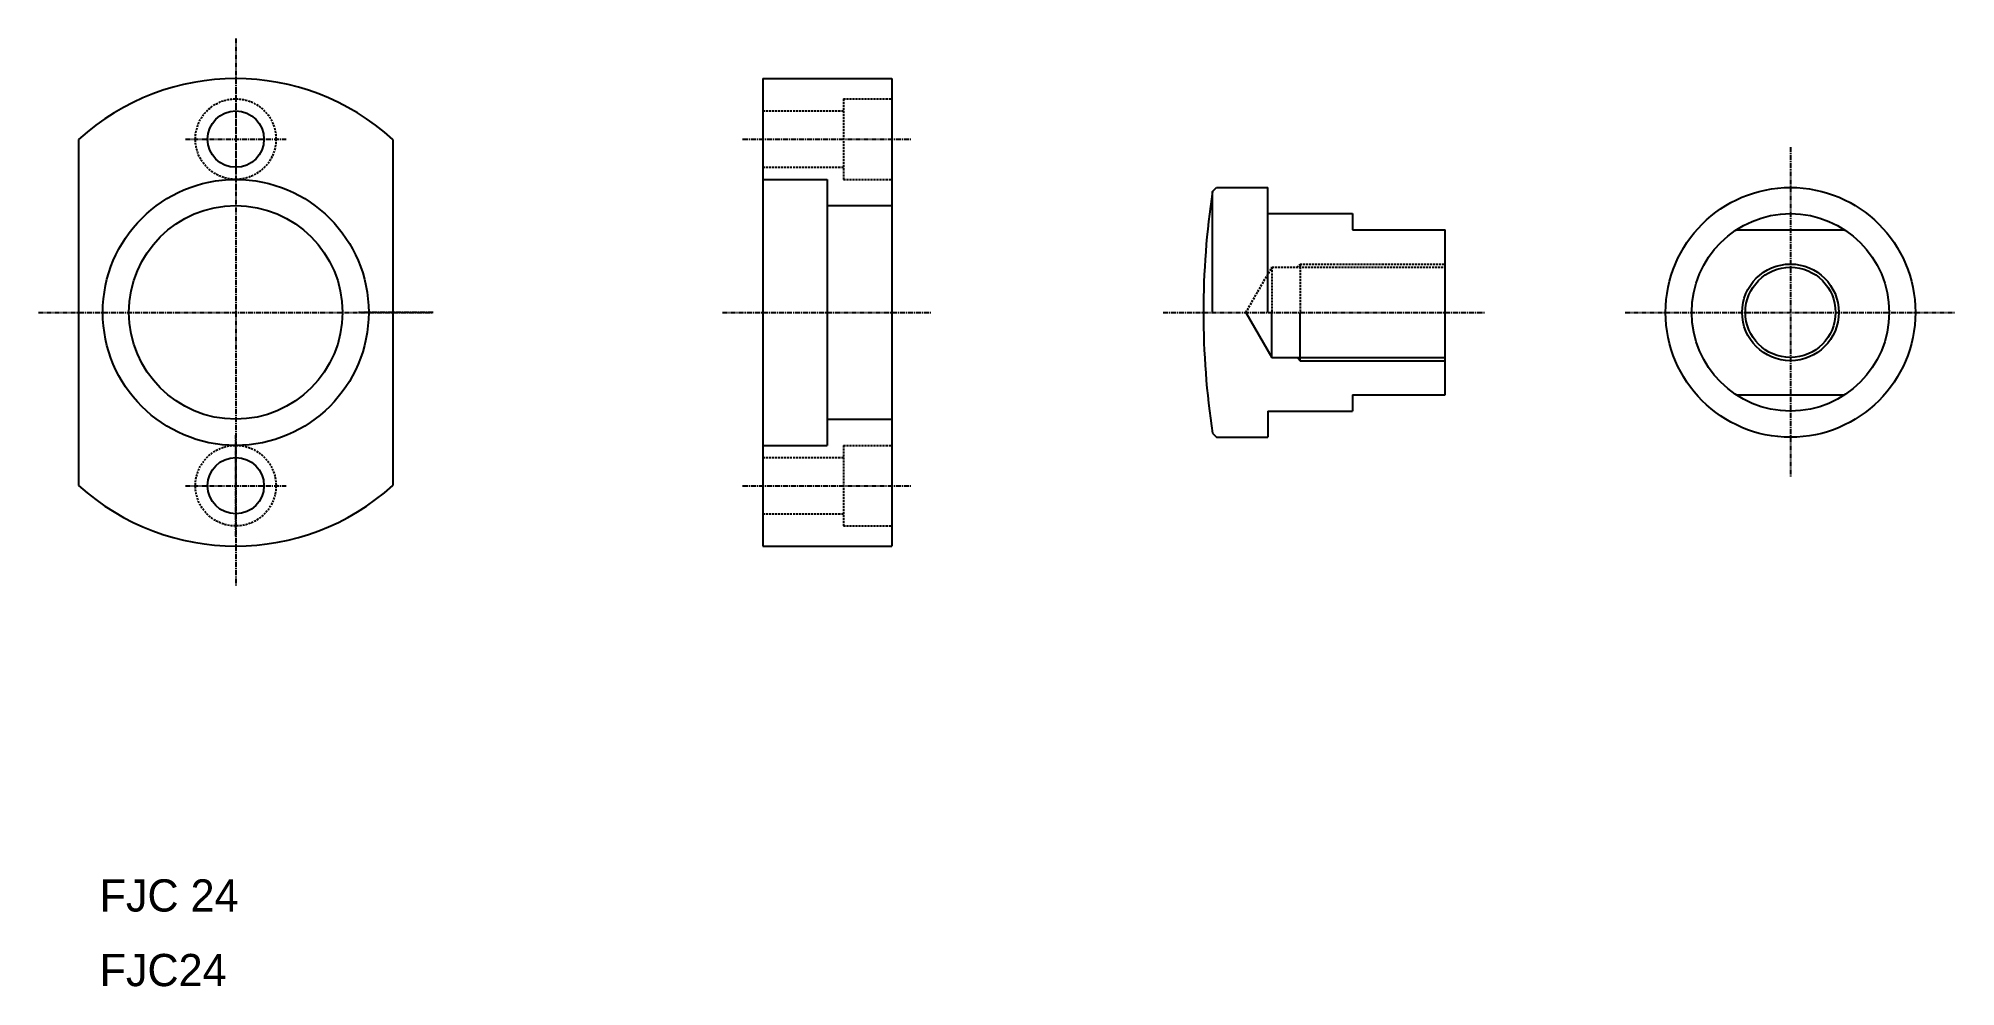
# Model space of a CAD drawing. Extents: x 350 to 826, y 344 to 579.
import ezdxf

# ---------------------------------------------------------------- set-up
doc = ezdxf.new("R2010")
doc.units = 0
doc.linetypes.add('CENTER', pattern=[2, 1.25, -0.25, 0.25, -0.25])
doc.linetypes.add('DASHED', pattern=[0.75, 0.5, -0.25])
doc.layers.get('0').update_dxf_attribs({"linetype": 'CONTINUOUS'})
doc.layers.add('CENTER', color=1, linetype='CENTER')

msp = doc.modelspace()

# ---------------------------------------------------------------- linework, layer by layer
at = {"color": 7, "linetype": 'CONTINUOUS'}
for p, q in [((530.32, 569.18), (562.32, 569.18)), ((530.32, 569.18), (530.32, 453.18)), ((562.32, 569.18), (562.32, 453.18)), ((360.48, 554.11), (360.48, 468.25)), ((438.48, 554.11), (438.48, 468.25)), ((530.32, 544.18), (546.32, 544.18)), ((546.32, 544.18), (546.32, 511.18)), ((641.96, 541.18), (642.96, 542.18)), ((641.96, 511.18), (641.96, 541.18)), ((642.96, 542.18), (655.7, 542.18)), ((530.32, 537.68), (530.32, 537.68)), ((546.32, 537.68), (562.32, 537.68)), ((655.7, 535.68), (676.7, 535.68)), ((676.7, 535.68), (676.7, 531.68)), ((676.7, 531.68), (699.7, 531.68)), ((699.7, 490.68), (699.7, 531.68)), ((772.03, 531.68), (798.86, 531.68)), ((530.32, 511.18), (530.32, 511.18)), ((546.32, 511.18), (546.32, 478.18)), ((650.24, 511.18), (656.7, 499.99)), ((656.7, 499.99), (656.7, 511.18)), ((663.7, 499.18), (663.7, 511.18)), ((656.7, 499.99), (699.7, 499.99)), ((662.95, 499.99), (663.7, 499.18)), ((663.7, 499.18), (699.7, 499.18)), ((676.7, 490.68), (699.7, 490.68)), ((676.7, 490.68), (676.7, 486.68)), ((772.03, 490.68), (798.86, 490.68)), ((655.7, 486.68), (676.7, 486.68)), ((546.32, 484.68), (562.32, 484.68)), ((641.96, 481.18), (642.96, 480.18)), ((530.32, 478.18), (546.32, 478.18)), ((642.96, 480.18), (655.7, 480.18)), ((530.32, 453.18), (562.32, 453.18))]:
    msp.add_line(p, q, dxfattribs=at)
at = {"color": 3, "linetype": 'DASHED'}
for p, q in [((550.32, 564.18), (562.32, 564.18)), ((550.32, 564.18), (550.32, 544.18)), ((530.32, 561.18), (550.32, 561.18)), ((530.32, 547.18), (550.32, 547.18)), ((550.32, 544.18), (562.32, 544.18)), ((650.24, 511.18), (656.7, 522.37)), ((656.7, 522.37), (656.7, 511.18)), ((656.7, 522.37), (699.7, 522.37)), ((662.95, 522.37), (663.7, 523.18)), ((663.7, 523.18), (663.7, 511.18)), ((663.7, 523.18), (699.7, 523.18)), ((550.32, 478.18), (562.32, 478.18)), ((550.32, 478.18), (550.32, 458.18)), ((530.32, 475.18), (550.32, 475.18)), ((530.32, 461.18), (550.32, 461.18)), ((550.32, 458.18), (562.32, 458.18))]:
    msp.add_line(p, q, dxfattribs=at)
for p, q in [((655.7, 511.18), (655.7, 542.18)), ((655.7, 486.68), (655.7, 480.18))]:
    msp.add_line(p, q)
for centre in [(399.48, 554.18), (399.48, 468.18)]:
    msp.add_circle(centre, 10, dxfattribs=at)
at = {"color": 7, "linetype": 'CONTINUOUS'}
for centre, radius in [((399.48, 554.18), 7), ((399.48, 511.18), 33), ((785.44, 511.18), 31), ((399.48, 511.18), 26.5), ((785.44, 511.18), 24.5), ((785.44, 511.18), 11.19), ((399.48, 468.18), 7)]:
    msp.add_circle(centre, radius, dxfattribs=at)
at = {"color": 3, "linetype": 'CONTINUOUS'}
msp.add_circle((785.44, 511.18), 12, dxfattribs=at)
at = {"color": 7, "linetype": 'CONTINUOUS'}
for start, end in [(47.7464, 132.2536), (227.7464, 312.2536)]:
    msp.add_arc((399.48, 511.18), 58, start, end, dxfattribs=at)
msp.add_arc((839.7, 511.18), 200, 171.3731, 188.6269)
at = {"layer": 'CENTER', "color": 1, "linetype": 'CENTER'}
for p, q in [((399.48, 579.18), (399.48, 443.18)), ((399.48, 566.68), (399.48, 541.68)), ((386.98, 554.18), (411.98, 554.18)), ((525.32, 554.18), (567.32, 554.18)), ((785.44, 552.18), (785.44, 470.18)), ((350.48, 511.18), (448.48, 511.18)), ((350.48, 511.18), (368.98, 511.18)), ((448.48, 511.18), (429.98, 511.18)), ((520.32, 511.18), (572.32, 511.18)), ((629.7, 511.18), (709.7, 511.18)), ((744.44, 511.18), (826.44, 511.18)), ((399.48, 455.68), (399.48, 480.68)), ((386.98, 468.18), (411.98, 468.18)), ((525.32, 468.18), (567.32, 468.18))]:
    msp.add_line(p, q, dxfattribs=at)

# ---------------------------------------------------------------- texts
at = {"color": 7, "linetype": 'CONTINUOUS'}
for s, p in [('FJC 24', (365.69, 362.49)), ('FJC24', (365.69, 343.98))]:
    msp.add_text(s, height=8, dxfattribs=at).set_placement(p)

doc.saveas('drawing.dxf')
